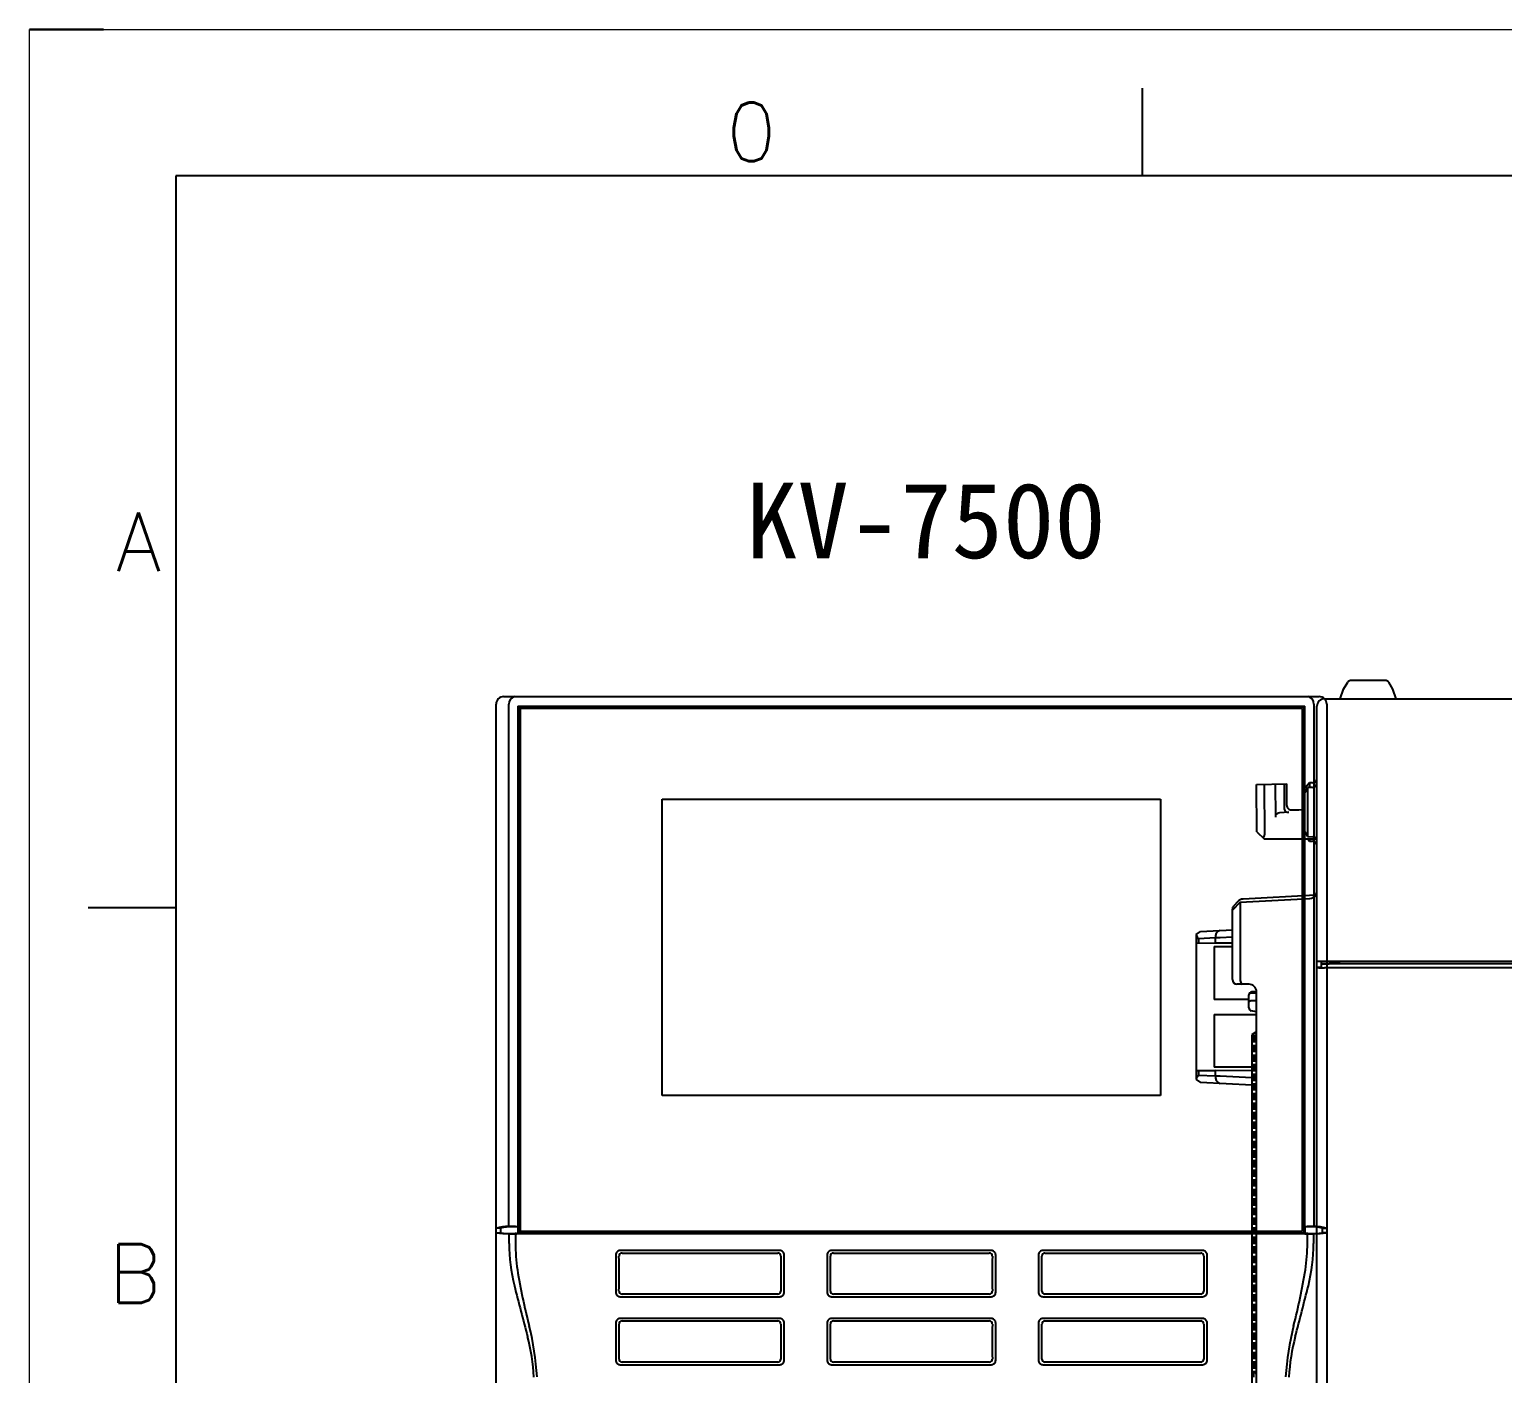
# Model space of a CAD drawing. Extents: x 33864 to 41687, y -3582 to -110.
# Drawn here: x 38964.3 to 39014.7, y -2750.6 to -2704.6 of the extents above; entities that cross this region are included whole.
import ezdxf
from ezdxf.enums import TextEntityAlignment as Align

# ---------------------------------------------------------------- set-up
doc = ezdxf.new("R2010")
doc.units = 0
doc.header["$MEASUREMENT"] = 0
doc.layers.add('AE_BOR', color=1, linetype='Continuous')
doc.layers.add('key_geometry', color=2, linetype='Continuous')
doc.styles.add('WD', font='romans.shx', dxfattribs={"bigfont": 'gbcbig.shx'})

msp = doc.modelspace()

# ---------------------------------------------------------------- linework, layer by layer
for p, q in [((39256.318, -2709.649), (38969.318, -2709.649)), ((38969.318, -2709.649), (38969.318, -2909.649))]:
    msp.add_line(p, q)
at = {"layer": 'AE_BOR', "lineweight": 30}
msp.add_line((38966.848, -2704.649), (38964.315, -2704.649), dxfattribs=at)
at = {"layer": 'AE_BOR', "color": 1, "lineweight": 15}
for p, q in [((38964.315, -2704.649), (39261.315, -2704.649)), ((38964.315, -2914.649), (38964.315, -2704.649))]:
    msp.add_line(p, q, dxfattribs=at)
at = {"layer": 'AE_BOR'}
for p, q in [((39002.348, -2709.649), (39002.348, -2706.649)), ((38969.318, -2734.649), (38966.318, -2734.649))]:
    msp.add_line(p, q, dxfattribs=at)
at = {"layer": 'key_geometry', "color": 0, "linetype": 'Continuous'}
for p, q in [((39009.22, -2727.188), (39009.364, -2726.945)), ((39010.671, -2726.894), (39009.453, -2726.894)), ((39010.904, -2727.188), (39010.76, -2726.945)), ((38980.517, -2727.437), (39008.384, -2727.437)), ((39008.565, -2727.513), (39009.102, -2727.513)), ((39009.102, -2727.513), (39009.22, -2727.188)), ((39009.102, -2727.513), (39011.021, -2727.513)), ((39011.021, -2727.513), (39010.904, -2727.188)), ((39011.021, -2727.513), (39032.921, -2727.513)), ((38980.26, -2774.899), (38980.26, -2727.695)), ((38980.695, -2745.541), (38980.695, -2727.695)), ((38981.002, -2727.766), (38981.034, -2727.798)), ((38981.002, -2727.766), (39007.899, -2727.766)), ((38981.002, -2727.766), (38981.002, -2745.54)), ((39007.867, -2727.798), (38981.034, -2727.798)), ((38981.034, -2727.798), (38981.034, -2745.755)), ((39007.815, -2727.85), (38981.086, -2727.85)), ((38981.086, -2727.85), (38981.086, -2745.704)), ((39007.815, -2745.704), (39007.815, -2727.85)), ((39007.899, -2727.766), (39007.867, -2727.798)), ((39007.867, -2745.755), (39007.867, -2727.798)), ((39007.899, -2745.54), (39007.899, -2727.766)), ((39008.206, -2727.695), (39008.206, -2745.239)), ((39008.307, -2730.23), (39008.307, -2727.771)), ((39008.641, -2727.695), (39008.641, -2774.894)), ((39006.244, -2730.436), (39007.276, -2730.415)), ((39006.258, -2732.054), (39006.244, -2730.436)), ((39006.502, -2730.431), (39006.517, -2732.158)), ((39006.877, -2730.423), (39006.887, -2731.561)), ((39007.187, -2730.417), (39007.187, -2731.243)), ((39007.276, -2731.154), (39007.276, -2730.415)), ((39008.049, -2730.39), (39007.895, -2730.562)), ((39007.988, -2730.548), (39007.895, -2730.71)), ((39007.895, -2731.298), (39007.895, -2730.562)), ((39008.161, -2730.539), (39007.988, -2730.548)), ((39007.988, -2730.548), (39007.988, -2732.217)), ((39008.161, -2730.384), (39008.049, -2730.39)), ((39008.049, -2730.39), (39008.049, -2730.545)), ((39008.307, -2732.536), (39008.307, -2730.23)), ((38985.936, -2730.946), (39002.965, -2730.946)), ((38985.936, -2741.06), (38985.936, -2730.946)), ((39002.965, -2730.946), (39002.965, -2741.06)), ((39007.35, -2731.389), (39007.033, -2731.405)), ((39007.43, -2731.309), (39007.688, -2731.309)), ((39007.688, -2731.309), (39007.895, -2731.298)), ((39007.895, -2732.055), (39007.895, -2731.298)), ((39006.258, -2732.054), (39006.52, -2732.312)), ((39007.895, -2732.055), (39007.988, -2732.217)), ((39007.992, -2732.312), (39006.52, -2732.312)), ((39007.988, -2732.217), (39008.161, -2732.226)), ((39008.291, -2732.312), (39007.992, -2732.312)), ((39007.992, -2732.312), (39008.049, -2732.375)), ((39008.049, -2732.312), (39008.049, -2732.375)), ((39008.049, -2732.375), (39008.161, -2732.381)), ((39008.307, -2734.079), (39008.307, -2732.536)), ((39008.307, -2756.964), (39008.307, -2734.079)), ((39005.69, -2734.461), (39005.418, -2734.734)), ((39005.418, -2735.404), (39005.418, -2734.704)), ((39005.604, -2734.438), (39005.458, -2734.601)), ((39005.69, -2734.461), (39008.063, -2734.337)), ((39005.69, -2734.461), (39005.69, -2737.106)), ((39008.264, -2734.223), (39005.782, -2734.353)), ((39004.179, -2735.562), (39004.334, -2735.461)), ((39004.179, -2735.562), (39004.179, -2740.517)), ((39004.84, -2735.684), (39004.266, -2735.714)), ((39004.266, -2735.714), (39004.266, -2735.872)), ((39004.334, -2735.461), (39005.418, -2735.404)), ((39004.84, -2735.867), (39004.84, -2735.684)), ((39004.998, -2735.684), (39004.84, -2735.684)), ((39005.418, -2735.662), (39004.998, -2735.684)), ((39005.418, -2737.103), (39005.418, -2735.404)), ((39004.84, -2735.867), (39004.179, -2735.873)), ((39004.799, -2735.975), (39005.418, -2735.975)), ((39004.799, -2735.975), (39004.799, -2737.781)), ((39005.418, -2735.862), (39004.84, -2735.867)), ((39033.179, -2736.491), (39008.307, -2736.491)), ((39008.462, -2736.698), (39008.307, -2736.698)), ((39008.462, -2736.698), (39008.462, -2736.491)), ((39008.462, -2736.551), (39008.723, -2736.547)), ((39008.462, -2736.571), (39008.723, -2736.57)), ((39032.921, -2736.573), (39008.565, -2736.573)), ((39032.921, -2736.7), (39008.565, -2736.7)), ((39032.921, -2736.702), (39008.565, -2736.702)), ((39008.723, -2736.547), (39008.772, -2736.546)), ((39008.723, -2736.547), (39008.723, -2736.57)), ((39008.723, -2736.57), (39008.772, -2736.554)), ((39008.772, -2736.546), (39009.081, -2736.54)), ((39008.772, -2736.546), (39008.772, -2736.554)), ((39008.772, -2736.554), (39009.081, -2736.554)), ((39008.875, -2736.491), (39008.875, -2736.544)), ((39009.081, -2736.554), (39009.081, -2736.491)), ((39009.236, -2736.556), (39016.477, -2736.556)), ((39005.418, -2737.103), (39005.418, -2737.103)), ((39005.69, -2737.107), (39005.69, -2737.106)), ((39005.755, -2737.261), (39005.57, -2737.258)), ((39005.99, -2737.265), (39005.755, -2737.261)), ((39005.985, -2738.071), (39005.985, -2737.627)), ((39006.243, -2737.575), (39005.999, -2737.575)), ((39006.243, -2737.523), (39006.089, -2737.523)), ((39006.243, -2752.159), (39006.243, -2737.523)), ((39005.985, -2737.781), (39004.799, -2737.781)), ((39006.243, -2738.212), (39006.066, -2738.171)), ((39006.243, -2737.833), (39006.089, -2737.833)), ((39004.799, -2738.297), (39006.243, -2738.297)), ((39004.799, -2738.297), (39004.799, -2740.103)), ((39006.089, -2739.006), (39006.089, -2740.71)), ((39006.1, -2738.985), (39006.243, -2738.884)), ((39006.111, -2739.039), (39006.111, -2739.041)), ((39006.243, -2739.039), (39006.111, -2739.039)), ((39006.111, -2739.223), (39006.111, -2739.225)), ((39006.111, -2739.225), (39006.243, -2739.225)), ((39006.114, -2739.042), (39006.14, -2739.042)), ((39006.14, -2739.222), (39006.114, -2739.222)), ((39006.14, -2739.042), (39006.14, -2739.222)), ((39006.192, -2739.169), (39006.192, -2739.095)), ((39006.243, -2739.064), (39006.213, -2739.069)), ((39006.213, -2739.195), (39006.243, -2739.2)), ((39006.243, -2739.08), (39006.215, -2739.084)), ((39006.215, -2739.18), (39006.243, -2739.184)), ((39006.111, -2739.367), (39006.111, -2739.369)), ((39006.243, -2739.367), (39006.111, -2739.367)), ((39006.111, -2739.55), (39006.111, -2739.553)), ((39006.111, -2739.553), (39006.243, -2739.553)), ((39006.111, -2739.694), (39006.111, -2739.697)), ((39006.243, -2739.694), (39006.111, -2739.694)), ((39006.114, -2739.369), (39006.14, -2739.369)), ((39006.14, -2739.55), (39006.114, -2739.55)), ((39006.114, -2739.697), (39006.14, -2739.697)), ((39006.14, -2739.369), (39006.14, -2739.55)), ((39006.14, -2739.697), (39006.14, -2739.878)), ((39006.192, -2739.497), (39006.192, -2739.422)), ((39006.192, -2739.825), (39006.192, -2739.75)), ((39006.243, -2739.392), (39006.213, -2739.397)), ((39006.213, -2739.523), (39006.243, -2739.528)), ((39006.243, -2739.719), (39006.213, -2739.724)), ((39006.243, -2739.407), (39006.215, -2739.412)), ((39006.215, -2739.507), (39006.243, -2739.512)), ((39006.243, -2739.735), (39006.215, -2739.74)), ((39004.179, -2740.206), (39004.84, -2740.212)), ((39004.266, -2740.207), (39004.266, -2740.365)), ((39006.089, -2740.103), (39004.799, -2740.103)), ((39004.84, -2740.395), (39004.84, -2740.212)), ((39006.089, -2740.223), (39004.84, -2740.212)), ((39006.111, -2739.878), (39006.111, -2739.88)), ((39006.111, -2739.88), (39006.243, -2739.88)), ((39006.111, -2740.022), (39006.111, -2740.024)), ((39006.243, -2740.022), (39006.111, -2740.022)), ((39006.111, -2740.206), (39006.111, -2740.208)), ((39006.111, -2740.208), (39006.243, -2740.208)), ((39006.14, -2739.878), (39006.114, -2739.878)), ((39006.114, -2740.025), (39006.14, -2740.025)), ((39006.14, -2740.205), (39006.114, -2740.205)), ((39006.14, -2740.025), (39006.14, -2740.205)), ((39006.192, -2740.152), (39006.192, -2740.078)), ((39006.213, -2739.85), (39006.243, -2739.855)), ((39006.243, -2740.047), (39006.213, -2740.052)), ((39006.213, -2740.178), (39006.243, -2740.183)), ((39006.215, -2739.835), (39006.243, -2739.84)), ((39006.243, -2740.063), (39006.215, -2740.067)), ((39006.215, -2740.163), (39006.243, -2740.167)), ((39004.179, -2740.517), (39004.334, -2740.618)), ((39004.266, -2740.365), (39004.84, -2740.395)), ((39006.089, -2740.71), (39004.334, -2740.618)), ((39004.84, -2740.395), (39004.998, -2740.395)), ((39004.998, -2740.395), (39006.089, -2740.452)), ((39006.089, -2740.71), (39006.089, -2752.037)), ((39006.111, -2740.35), (39006.111, -2740.352)), ((39006.243, -2740.35), (39006.111, -2740.35)), ((39006.111, -2740.533), (39006.111, -2740.536)), ((39006.111, -2740.536), (39006.243, -2740.536)), ((39006.111, -2740.677), (39006.111, -2740.68)), ((39006.243, -2740.677), (39006.111, -2740.677)), ((39006.114, -2740.352), (39006.14, -2740.352)), ((39006.14, -2740.533), (39006.114, -2740.533)), ((39006.114, -2740.68), (39006.14, -2740.68)), ((39006.14, -2740.352), (39006.14, -2740.533)), ((39006.14, -2740.68), (39006.14, -2740.861)), ((39006.192, -2740.48), (39006.192, -2740.405)), ((39006.192, -2740.808), (39006.192, -2740.733)), ((39006.243, -2740.375), (39006.213, -2740.38)), ((39006.213, -2740.506), (39006.243, -2740.511)), ((39006.243, -2740.702), (39006.213, -2740.707)), ((39006.243, -2740.39), (39006.215, -2740.395)), ((39006.215, -2740.49), (39006.243, -2740.495)), ((39006.243, -2740.718), (39006.215, -2740.723)), ((39002.965, -2741.06), (38985.936, -2741.06)), ((39006.111, -2740.861), (39006.111, -2740.863)), ((39006.111, -2740.863), (39006.243, -2740.863)), ((39006.111, -2741.005), (39006.111, -2741.007)), ((39006.243, -2741.005), (39006.111, -2741.005)), ((39006.111, -2741.189), (39006.111, -2741.191)), ((39006.111, -2741.191), (39006.243, -2741.191)), ((39006.14, -2740.861), (39006.114, -2740.861)), ((39006.114, -2741.008), (39006.14, -2741.008)), ((39006.14, -2741.188), (39006.114, -2741.188)), ((39006.14, -2741.008), (39006.14, -2741.188)), ((39006.192, -2741.135), (39006.192, -2741.061)), ((39006.213, -2740.833), (39006.243, -2740.838)), ((39006.243, -2741.03), (39006.213, -2741.035)), ((39006.213, -2741.161), (39006.243, -2741.166)), ((39006.215, -2740.818), (39006.243, -2740.823)), ((39006.243, -2741.046), (39006.215, -2741.05)), ((39006.215, -2741.146), (39006.243, -2741.15)), ((39006.111, -2741.333), (39006.111, -2741.335)), ((39006.243, -2741.333), (39006.111, -2741.333)), ((39006.111, -2741.516), (39006.111, -2741.519)), ((39006.111, -2741.519), (39006.243, -2741.519)), ((39006.111, -2741.66), (39006.111, -2741.663)), ((39006.243, -2741.66), (39006.111, -2741.66)), ((39006.114, -2741.335), (39006.14, -2741.335)), ((39006.14, -2741.516), (39006.114, -2741.516)), ((39006.114, -2741.663), (39006.14, -2741.663)), ((39006.14, -2741.335), (39006.14, -2741.516)), ((39006.14, -2741.663), (39006.14, -2741.844)), ((39006.192, -2741.463), (39006.192, -2741.388)), ((39006.192, -2741.791), (39006.192, -2741.716)), ((39006.243, -2741.358), (39006.213, -2741.363)), ((39006.213, -2741.489), (39006.243, -2741.494)), ((39006.243, -2741.685), (39006.213, -2741.69)), ((39006.243, -2741.373), (39006.215, -2741.378)), ((39006.215, -2741.473), (39006.243, -2741.478)), ((39006.243, -2741.701), (39006.215, -2741.706)), ((39006.111, -2741.844), (39006.111, -2741.846)), ((39006.111, -2741.846), (39006.243, -2741.846)), ((39006.111, -2741.988), (39006.111, -2741.99)), ((39006.243, -2741.988), (39006.111, -2741.988)), ((39006.111, -2742.172), (39006.111, -2742.174)), ((39006.111, -2742.174), (39006.243, -2742.174)), ((39006.14, -2741.844), (39006.114, -2741.844)), ((39006.114, -2741.991), (39006.14, -2741.991)), ((39006.14, -2742.171), (39006.114, -2742.171)), ((39006.14, -2741.991), (39006.14, -2742.171)), ((39006.192, -2742.118), (39006.192, -2742.044)), ((39006.213, -2741.816), (39006.243, -2741.821)), ((39006.243, -2742.013), (39006.213, -2742.018)), ((39006.213, -2742.144), (39006.243, -2742.149)), ((39006.215, -2741.801), (39006.243, -2741.806)), ((39006.243, -2742.029), (39006.215, -2742.033)), ((39006.215, -2742.129), (39006.243, -2742.133)), ((39006.111, -2742.316), (39006.111, -2742.318)), ((39006.243, -2742.316), (39006.111, -2742.316)), ((39006.111, -2742.499), (39006.111, -2742.502)), ((39006.111, -2742.502), (39006.243, -2742.502)), ((39006.111, -2742.643), (39006.111, -2742.646)), ((39006.243, -2742.643), (39006.111, -2742.643)), ((39006.114, -2742.318), (39006.14, -2742.318)), ((39006.14, -2742.499), (39006.114, -2742.499)), ((39006.114, -2742.646), (39006.14, -2742.646)), ((39006.14, -2742.318), (39006.14, -2742.499)), ((39006.14, -2742.646), (39006.14, -2742.827)), ((39006.192, -2742.446), (39006.192, -2742.371)), ((39006.192, -2742.774), (39006.192, -2742.699)), ((39006.243, -2742.341), (39006.213, -2742.346)), ((39006.213, -2742.472), (39006.243, -2742.477)), ((39006.243, -2742.668), (39006.213, -2742.673)), ((39006.243, -2742.356), (39006.215, -2742.361)), ((39006.215, -2742.456), (39006.243, -2742.461)), ((39006.243, -2742.684), (39006.215, -2742.689)), ((39006.111, -2742.827), (39006.111, -2742.829)), ((39006.111, -2742.829), (39006.243, -2742.829)), ((39006.111, -2742.971), (39006.111, -2742.973)), ((39006.243, -2742.971), (39006.111, -2742.971)), ((39006.111, -2743.155), (39006.111, -2743.157)), ((39006.111, -2743.157), (39006.243, -2743.157)), ((39006.14, -2742.827), (39006.114, -2742.827)), ((39006.114, -2742.974), (39006.14, -2742.974)), ((39006.14, -2743.154), (39006.114, -2743.154)), ((39006.14, -2742.974), (39006.14, -2743.154)), ((39006.192, -2743.101), (39006.192, -2743.027)), ((39006.213, -2742.799), (39006.243, -2742.804)), ((39006.243, -2742.996), (39006.213, -2743.001)), ((39006.213, -2743.127), (39006.243, -2743.132)), ((39006.215, -2742.784), (39006.243, -2742.789)), ((39006.243, -2743.012), (39006.215, -2743.016)), ((39006.215, -2743.111), (39006.243, -2743.116)), ((39006.111, -2743.299), (39006.111, -2743.301)), ((39006.243, -2743.299), (39006.111, -2743.299)), ((39006.111, -2743.482), (39006.111, -2743.485)), ((39006.111, -2743.485), (39006.243, -2743.485)), ((39006.111, -2743.626), (39006.111, -2743.629)), ((39006.243, -2743.626), (39006.111, -2743.626)), ((39006.114, -2743.301), (39006.14, -2743.301)), ((39006.14, -2743.482), (39006.114, -2743.482)), ((39006.114, -2743.629), (39006.14, -2743.629)), ((39006.14, -2743.301), (39006.14, -2743.482)), ((39006.14, -2743.629), (39006.14, -2743.81)), ((39006.192, -2743.429), (39006.192, -2743.354)), ((39006.192, -2743.757), (39006.192, -2743.682)), ((39006.243, -2743.324), (39006.213, -2743.329)), ((39006.213, -2743.455), (39006.243, -2743.46)), ((39006.243, -2743.651), (39006.213, -2743.656)), ((39006.243, -2743.339), (39006.215, -2743.344)), ((39006.215, -2743.439), (39006.243, -2743.444)), ((39006.243, -2743.667), (39006.215, -2743.672)), ((39006.215, -2743.767), (39006.243, -2743.772)), ((39006.111, -2743.81), (39006.111, -2743.812)), ((39006.111, -2743.812), (39006.243, -2743.812)), ((39006.111, -2743.954), (39006.111, -2743.956)), ((39006.243, -2743.954), (39006.111, -2743.954)), ((39006.111, -2744.138), (39006.111, -2744.14)), ((39006.111, -2744.14), (39006.243, -2744.14)), ((39006.111, -2744.282), (39006.111, -2744.284)), ((39006.243, -2744.282), (39006.111, -2744.282)), ((39006.14, -2743.81), (39006.114, -2743.81)), ((39006.114, -2743.957), (39006.14, -2743.957)), ((39006.14, -2744.137), (39006.114, -2744.137)), ((39006.14, -2743.957), (39006.14, -2744.137)), ((39006.192, -2744.084), (39006.192, -2744.009)), ((39006.213, -2743.782), (39006.243, -2743.787)), ((39006.243, -2743.979), (39006.213, -2743.984)), ((39006.213, -2744.11), (39006.243, -2744.115)), ((39006.243, -2743.995), (39006.215, -2743.999)), ((39006.215, -2744.094), (39006.243, -2744.099)), ((39006.111, -2744.465), (39006.111, -2744.468)), ((39006.111, -2744.468), (39006.243, -2744.468)), ((39006.111, -2744.609), (39006.111, -2744.612)), ((39006.243, -2744.609), (39006.111, -2744.609)), ((39006.114, -2744.284), (39006.14, -2744.284)), ((39006.14, -2744.465), (39006.114, -2744.465)), ((39006.114, -2744.612), (39006.14, -2744.612)), ((39006.14, -2744.284), (39006.14, -2744.465)), ((39006.14, -2744.612), (39006.14, -2744.793)), ((39006.192, -2744.412), (39006.192, -2744.337)), ((39006.192, -2744.74), (39006.192, -2744.665)), ((39006.243, -2744.307), (39006.213, -2744.312)), ((39006.213, -2744.438), (39006.243, -2744.443)), ((39006.243, -2744.634), (39006.213, -2744.639)), ((39006.213, -2744.765), (39006.243, -2744.77)), ((39006.243, -2744.322), (39006.215, -2744.327)), ((39006.215, -2744.422), (39006.243, -2744.427)), ((39006.243, -2744.65), (39006.215, -2744.655)), ((39006.215, -2744.75), (39006.243, -2744.755)), ((39006.111, -2744.793), (39006.111, -2744.795)), ((39006.111, -2744.795), (39006.243, -2744.795)), ((39006.111, -2744.937), (39006.111, -2744.939)), ((39006.243, -2744.937), (39006.111, -2744.937)), ((39006.111, -2745.121), (39006.111, -2745.123)), ((39006.111, -2745.123), (39006.243, -2745.123)), ((39006.111, -2745.265), (39006.111, -2745.267)), ((39006.243, -2745.265), (39006.111, -2745.265)), ((39006.14, -2744.793), (39006.114, -2744.793)), ((39006.114, -2744.94), (39006.14, -2744.94)), ((39006.14, -2745.12), (39006.114, -2745.12)), ((39006.114, -2745.267), (39006.14, -2745.267)), ((39006.14, -2744.94), (39006.14, -2745.12)), ((39006.14, -2745.267), (39006.14, -2745.448)), ((39006.192, -2745.067), (39006.192, -2744.992)), ((39006.243, -2744.962), (39006.213, -2744.967)), ((39006.213, -2745.093), (39006.243, -2745.098)), ((39006.243, -2745.29), (39006.213, -2745.295)), ((39006.243, -2744.978), (39006.215, -2744.982)), ((39006.215, -2745.077), (39006.243, -2745.082)), ((39008.206, -2745.239), (39008.206, -2745.541)), ((38980.416, -2745.601), (38980.26, -2745.598)), ((38980.271, -2745.758), (38980.26, -2745.758)), ((38980.271, -2745.755), (38980.416, -2745.755)), ((38980.271, -2745.755), (38980.271, -2745.758)), ((38980.414, -2745.601), (38980.414, -2745.755)), ((38980.703, -2745.541), (38980.695, -2745.541)), ((38980.708, -2745.541), (38980.703, -2745.541)), ((38980.705, -2746.117), (38980.705, -2745.786)), ((38981.01, -2745.549), (38980.909, -2745.547)), ((38980.956, -2745.785), (38980.909, -2745.785)), ((38980.919, -2745.789), (38980.973, -2745.789)), ((38980.919, -2745.789), (38980.919, -2746.117)), ((38980.921, -2745.539), (38981.002, -2745.54)), ((38980.956, -2745.785), (38981.01, -2745.78)), ((38980.973, -2745.789), (38980.956, -2745.785)), ((38981.002, -2745.788), (38980.973, -2745.789)), ((38981.002, -2745.54), (38981.01, -2745.549)), ((38981.002, -2745.788), (38981.01, -2745.78)), ((39007.899, -2745.788), (38981.002, -2745.788)), ((38981.01, -2745.78), (38981.01, -2745.549)), ((38981.01, -2745.78), (38981.034, -2745.755)), ((38981.034, -2745.755), (39007.867, -2745.755)), ((38981.086, -2745.704), (39007.815, -2745.704)), ((39006.111, -2745.448), (39006.111, -2745.451)), ((39006.111, -2745.451), (39006.243, -2745.451)), ((39006.111, -2745.592), (39006.111, -2745.595)), ((39006.243, -2745.592), (39006.111, -2745.592)), ((39006.111, -2745.776), (39006.111, -2745.778)), ((39006.111, -2745.778), (39006.243, -2745.778)), ((39006.14, -2745.448), (39006.114, -2745.448)), ((39006.114, -2745.595), (39006.14, -2745.595)), ((39006.14, -2745.776), (39006.114, -2745.776)), ((39006.14, -2745.595), (39006.14, -2745.776)), ((39006.192, -2745.395), (39006.192, -2745.32)), ((39006.192, -2745.723), (39006.192, -2745.648)), ((39006.213, -2745.421), (39006.243, -2745.426)), ((39006.243, -2745.617), (39006.213, -2745.622)), ((39006.213, -2745.748), (39006.243, -2745.753)), ((39006.243, -2745.305), (39006.215, -2745.31)), ((39006.215, -2745.405), (39006.243, -2745.41)), ((39006.243, -2745.633), (39006.215, -2745.638)), ((39006.215, -2745.733), (39006.243, -2745.738)), ((39007.891, -2745.78), (39007.867, -2745.755)), ((39007.891, -2745.549), (39007.899, -2745.54)), ((39007.992, -2745.547), (39007.891, -2745.549)), ((39007.891, -2745.549), (39007.891, -2745.78)), ((39007.899, -2745.788), (39007.891, -2745.78)), ((39007.891, -2745.78), (39007.945, -2745.785)), ((39007.899, -2745.54), (39007.98, -2745.539)), ((39007.899, -2745.788), (39007.927, -2745.789)), ((39007.927, -2745.789), (39007.945, -2745.785)), ((39007.927, -2745.789), (39007.982, -2745.789)), ((39007.992, -2745.785), (39007.945, -2745.785)), ((39007.982, -2746.117), (39007.982, -2745.789)), ((39008.197, -2745.541), (39008.193, -2745.541)), ((39008.196, -2745.786), (39008.196, -2746.117)), ((39008.206, -2745.541), (39008.197, -2745.541)), ((39008.485, -2745.601), (39008.641, -2745.598)), ((39008.63, -2745.755), (39008.485, -2745.755)), ((39008.486, -2745.601), (39008.486, -2745.755)), ((39008.63, -2745.755), (39008.63, -2745.758)), ((39008.641, -2745.758), (39008.63, -2745.758)), ((39006.111, -2745.92), (39006.111, -2745.922)), ((39006.243, -2745.92), (39006.111, -2745.92)), ((39006.111, -2746.104), (39006.111, -2746.106)), ((39006.111, -2746.106), (39006.243, -2746.106)), ((39006.111, -2746.248), (39006.111, -2746.25)), ((39006.243, -2746.248), (39006.111, -2746.248)), ((39006.114, -2745.923), (39006.14, -2745.923)), ((39006.14, -2746.103), (39006.114, -2746.103)), ((39006.114, -2746.25), (39006.14, -2746.25)), ((39006.14, -2745.923), (39006.14, -2746.103)), ((39006.14, -2746.25), (39006.14, -2746.431)), ((39006.192, -2746.05), (39006.192, -2745.975)), ((39006.243, -2745.945), (39006.213, -2745.95)), ((39006.213, -2746.076), (39006.243, -2746.081)), ((39006.243, -2746.273), (39006.213, -2746.278)), ((39006.243, -2745.961), (39006.215, -2745.965)), ((39006.215, -2746.06), (39006.243, -2746.065)), ((39006.243, -2746.288), (39006.215, -2746.293)), ((38984.346, -2746.513), (38984.346, -2747.784)), ((38989.952, -2746.358), (38984.501, -2746.358)), ((38984.563, -2746.446), (38989.89, -2746.446)), ((38990.107, -2747.784), (38990.107, -2746.513)), ((38991.57, -2746.513), (38991.57, -2747.784)), ((38997.176, -2746.358), (38991.725, -2746.358)), ((38991.787, -2746.446), (38997.114, -2746.446)), ((38997.331, -2747.784), (38997.331, -2746.513)), ((38998.794, -2746.513), (38998.794, -2747.784)), ((39004.4, -2746.358), (38998.949, -2746.358)), ((38999.011, -2746.446), (39004.338, -2746.446)), ((39004.555, -2747.784), (39004.555, -2746.513)), ((39006.111, -2746.431), (39006.111, -2746.434)), ((39006.111, -2746.434), (39006.243, -2746.434)), ((39006.111, -2746.575), (39006.111, -2746.578)), ((39006.243, -2746.575), (39006.111, -2746.575)), ((39006.111, -2746.759), (39006.111, -2746.761)), ((39006.111, -2746.761), (39006.243, -2746.761)), ((39006.14, -2746.431), (39006.114, -2746.431)), ((39006.114, -2746.578), (39006.14, -2746.578)), ((39006.14, -2746.759), (39006.114, -2746.759)), ((39006.14, -2746.578), (39006.14, -2746.759)), ((39006.192, -2746.378), (39006.192, -2746.303)), ((39006.192, -2746.706), (39006.192, -2746.631)), ((39006.213, -2746.404), (39006.243, -2746.409)), ((39006.243, -2746.6), (39006.213, -2746.605)), ((39006.213, -2746.731), (39006.243, -2746.736)), ((39006.215, -2746.388), (39006.243, -2746.393)), ((39006.243, -2746.616), (39006.215, -2746.621)), ((39006.215, -2746.716), (39006.243, -2746.721)), ((39006.111, -2746.903), (39006.111, -2746.905)), ((39006.243, -2746.903), (39006.111, -2746.903)), ((39006.111, -2747.087), (39006.111, -2747.089)), ((39006.111, -2747.089), (39006.243, -2747.089)), ((39006.111, -2747.231), (39006.111, -2747.233)), ((39006.243, -2747.231), (39006.111, -2747.231)), ((39006.114, -2746.906), (39006.14, -2746.906)), ((39006.14, -2747.086), (39006.114, -2747.086)), ((39006.114, -2747.233), (39006.14, -2747.233)), ((39006.14, -2746.906), (39006.14, -2747.086)), ((39006.14, -2747.233), (39006.14, -2747.414)), ((39006.192, -2747.033), (39006.192, -2746.958)), ((39006.192, -2747.361), (39006.192, -2747.286)), ((39006.243, -2746.928), (39006.213, -2746.933)), ((39006.213, -2747.059), (39006.243, -2747.064)), ((39006.243, -2747.256), (39006.213, -2747.261)), ((39006.243, -2746.944), (39006.215, -2746.948)), ((39006.215, -2747.043), (39006.243, -2747.048)), ((39006.243, -2747.271), (39006.215, -2747.276)), ((39006.111, -2747.414), (39006.111, -2747.416)), ((39006.111, -2747.416), (39006.243, -2747.416)), ((39006.111, -2747.558), (39006.111, -2747.561)), ((39006.243, -2747.558), (39006.111, -2747.558)), ((39006.111, -2747.742), (39006.111, -2747.744)), ((39006.111, -2747.744), (39006.243, -2747.744)), ((39006.14, -2747.414), (39006.114, -2747.414)), ((39006.114, -2747.561), (39006.14, -2747.561)), ((39006.14, -2747.742), (39006.114, -2747.742)), ((39006.14, -2747.561), (39006.14, -2747.742)), ((39006.192, -2747.689), (39006.192, -2747.614)), ((39006.213, -2747.387), (39006.243, -2747.392)), ((39006.243, -2747.583), (39006.213, -2747.588)), ((39006.213, -2747.714), (39006.243, -2747.719)), ((39006.215, -2747.371), (39006.243, -2747.376)), ((39006.243, -2747.599), (39006.215, -2747.604)), ((39006.215, -2747.699), (39006.243, -2747.704)), ((38984.501, -2747.939), (38989.952, -2747.939)), ((38989.89, -2747.851), (38984.563, -2747.851)), ((38991.725, -2747.939), (38997.176, -2747.939)), ((38997.114, -2747.851), (38991.787, -2747.851)), ((38998.949, -2747.939), (39004.4, -2747.939)), ((39004.338, -2747.851), (38999.011, -2747.851)), ((39006.111, -2747.886), (39006.111, -2747.888)), ((39006.243, -2747.886), (39006.111, -2747.886)), ((39006.111, -2748.07), (39006.111, -2748.072)), ((39006.111, -2748.072), (39006.243, -2748.072)), ((39006.111, -2748.214), (39006.111, -2748.216)), ((39006.243, -2748.214), (39006.111, -2748.214)), ((39006.114, -2747.889), (39006.14, -2747.889)), ((39006.14, -2748.069), (39006.114, -2748.069)), ((39006.114, -2748.216), (39006.14, -2748.216)), ((39006.14, -2747.889), (39006.14, -2748.069)), ((39006.14, -2748.216), (39006.14, -2748.397)), ((39006.192, -2748.016), (39006.192, -2747.941)), ((39006.192, -2748.344), (39006.192, -2748.269)), ((39006.243, -2747.911), (39006.213, -2747.916)), ((39006.213, -2748.042), (39006.243, -2748.047)), ((39006.243, -2748.239), (39006.213, -2748.244)), ((39006.243, -2747.927), (39006.215, -2747.931)), ((39006.215, -2748.026), (39006.243, -2748.031)), ((39006.243, -2748.254), (39006.215, -2748.259)), ((38989.952, -2748.68), (38984.501, -2748.68)), ((38984.563, -2748.768), (38989.89, -2748.768)), ((38997.176, -2748.68), (38991.725, -2748.68)), ((38991.787, -2748.768), (38997.114, -2748.768)), ((39004.4, -2748.68), (38998.949, -2748.68)), ((38999.011, -2748.768), (39004.338, -2748.768)), ((39006.111, -2748.397), (39006.111, -2748.399)), ((39006.111, -2748.399), (39006.243, -2748.399)), ((39006.111, -2748.541), (39006.111, -2748.544)), ((39006.243, -2748.541), (39006.111, -2748.541)), ((39006.111, -2748.725), (39006.111, -2748.727)), ((39006.111, -2748.727), (39006.243, -2748.727)), ((39006.14, -2748.397), (39006.114, -2748.397)), ((39006.114, -2748.544), (39006.14, -2748.544)), ((39006.14, -2748.725), (39006.114, -2748.725)), ((39006.14, -2748.544), (39006.14, -2748.725)), ((39006.192, -2748.672), (39006.192, -2748.597)), ((39006.213, -2748.37), (39006.243, -2748.375)), ((39006.243, -2748.566), (39006.213, -2748.571)), ((39006.213, -2748.697), (39006.243, -2748.702)), ((39006.215, -2748.354), (39006.243, -2748.359)), ((39006.243, -2748.582), (39006.215, -2748.587)), ((39006.215, -2748.682), (39006.243, -2748.687)), ((38984.346, -2748.835), (38984.346, -2750.106)), ((38990.107, -2750.106), (38990.107, -2748.835)), ((38991.57, -2748.835), (38991.57, -2750.106)), ((38997.331, -2750.106), (38997.331, -2748.835)), ((38998.794, -2748.835), (38998.794, -2750.106)), ((39004.555, -2750.106), (39004.555, -2748.835)), ((39006.111, -2748.869), (39006.111, -2748.871)), ((39006.243, -2748.869), (39006.111, -2748.869)), ((39006.111, -2749.053), (39006.111, -2749.055)), ((39006.111, -2749.055), (39006.243, -2749.055)), ((39006.111, -2749.197), (39006.111, -2749.199)), ((39006.243, -2749.197), (39006.111, -2749.197)), ((39006.114, -2748.872), (39006.14, -2748.872)), ((39006.14, -2749.052), (39006.114, -2749.052)), ((39006.114, -2749.199), (39006.14, -2749.199)), ((39006.14, -2748.872), (39006.14, -2749.052)), ((39006.14, -2749.199), (39006.14, -2749.38)), ((39006.192, -2748.999), (39006.192, -2748.924)), ((39006.192, -2749.327), (39006.192, -2749.252)), ((39006.243, -2748.894), (39006.213, -2748.899)), ((39006.213, -2749.025), (39006.243, -2749.03)), ((39006.243, -2749.222), (39006.213, -2749.227)), ((39006.243, -2748.91), (39006.215, -2748.914)), ((39006.215, -2749.009), (39006.243, -2749.014)), ((39006.243, -2749.237), (39006.215, -2749.242)), ((39006.111, -2749.38), (39006.111, -2749.382)), ((39006.111, -2749.382), (39006.243, -2749.382)), ((39006.111, -2749.524), (39006.111, -2749.527)), ((39006.243, -2749.524), (39006.111, -2749.524)), ((39006.111, -2749.708), (39006.111, -2749.71)), ((39006.111, -2749.71), (39006.243, -2749.71)), ((39006.14, -2749.38), (39006.114, -2749.38)), ((39006.114, -2749.527), (39006.14, -2749.527)), ((39006.14, -2749.708), (39006.114, -2749.708)), ((39006.14, -2749.527), (39006.14, -2749.708)), ((39006.192, -2749.655), (39006.192, -2749.58)), ((39006.213, -2749.353), (39006.243, -2749.358)), ((39006.243, -2749.549), (39006.213, -2749.554)), ((39006.213, -2749.68), (39006.243, -2749.685)), ((39006.215, -2749.337), (39006.243, -2749.342)), ((39006.243, -2749.565), (39006.215, -2749.57)), ((39006.215, -2749.665), (39006.243, -2749.67)), ((38984.501, -2750.261), (38989.952, -2750.261)), ((38989.89, -2750.173), (38984.563, -2750.173)), ((38991.725, -2750.261), (38997.176, -2750.261)), ((38997.114, -2750.173), (38991.787, -2750.173)), ((38998.949, -2750.261), (39004.4, -2750.261)), ((39004.338, -2750.173), (38999.011, -2750.173)), ((39006.111, -2749.852), (39006.111, -2749.854)), ((39006.243, -2749.852), (39006.111, -2749.852)), ((39006.111, -2750.035), (39006.111, -2750.038)), ((39006.111, -2750.038), (39006.243, -2750.038)), ((39006.111, -2750.18), (39006.111, -2750.182)), ((39006.243, -2750.18), (39006.111, -2750.18)), ((39006.114, -2749.855), (39006.14, -2749.855)), ((39006.14, -2750.035), (39006.114, -2750.035)), ((39006.114, -2750.182), (39006.14, -2750.182)), ((39006.14, -2749.855), (39006.14, -2750.035)), ((39006.14, -2750.182), (39006.14, -2750.363)), ((39006.192, -2749.982), (39006.192, -2749.907)), ((39006.192, -2750.31), (39006.192, -2750.235)), ((39006.243, -2749.877), (39006.213, -2749.882)), ((39006.213, -2750.008), (39006.243, -2750.013)), ((39006.243, -2750.205), (39006.213, -2750.21)), ((39006.243, -2749.893), (39006.215, -2749.897)), ((39006.215, -2749.992), (39006.243, -2749.997)), ((39006.243, -2750.22), (39006.215, -2750.225)), ((39006.215, -2750.32), (39006.243, -2750.325)), ((39006.111, -2750.363), (39006.111, -2750.365)), ((39006.111, -2750.365), (39006.243, -2750.365)), ((39006.111, -2750.507), (39006.111, -2750.51)), ((39006.243, -2750.507), (39006.111, -2750.507)), ((39006.14, -2750.363), (39006.114, -2750.363)), ((39006.114, -2750.51), (39006.14, -2750.51)), ((39006.14, -2750.51), (39006.14, -2750.691)), ((39006.213, -2750.336), (39006.243, -2750.341)), ((39006.243, -2750.532), (39006.213, -2750.537)), ((39006.243, -2750.548), (39006.215, -2750.553))]:
    msp.add_line(p, q, dxfattribs=at)
for centre, radius, start, end in [((39009.453, -2726.997), 0.103, 90, 149.6267), ((39010.671, -2726.997), 0.103, 30.3733, 90), ((38980.518, -2727.695), 0.258, 90.1043, 180.1022), ((38980.933, -2727.675), 0.239, 95.8867, 184.8701), ((39007.968, -2727.675), 0.239, 355.1305, 84.1131), ((39008.565, -2727.771), 0.258, 90, 180), ((39008.383, -2727.695), 0.258, 359.8977, 89.8956), ((39008.153, -2730.23), 0.155, 273, 0), ((39008.153, -2730.384), 0.155, 273, 0), ((39007.43, -2731.155), 0.154, 179.9106, 270.0232), ((39007.042, -2731.56), 0.155, 93.0006, 180.5), ((39007.337, -2731.24), 0.15, 181.139, 275.1939), ((39006.365, -2732.16), 0.152, 315.719, 0.6106), ((39008.153, -2732.381), 0.155, 0, 87), ((39008.153, -2732.536), 0.155, 0, 87), ((39008.049, -2734.079), 0.258, 326.0908, 0), ((39005.573, -2734.704), 0.155, 138, 179.9984), ((39005.796, -2734.611), 0.258, 93.0005, 138.0008), ((39008.049, -2734.079), 0.258, 273, 326.0908), ((39004.592, -2735.44), 0.426, 196.2437, 220.0485), ((39005.061, -2735.642), 0.225, 106.3139, 190.6806), ((39008.503, -2732.899), 3.804, 267.0566, 270.944), ((39008.54, -2735.091), 1.482, 267.0036, 270.9945), ((39008.539, -2735.281), 1.419, 266.9169, 271.0855), ((39009.198, -2734.333), 2.224, 267.0047, 270.9949), ((39005.573, -2737.103), 0.155, 180.0008, 268.9993), ((39005.946, -2737.119), 0.256, 177.0498, 206.1682), ((39005.762, -2737.212), 0.0499, 203.1284, 261.9), ((39006.089, -2737.627), 0.103, 90.0001, 180.0004), ((39005.985, -2737.523), 0.258, 359.9999, 89.0005), ((39006.016, -2737.88), 0.0311, 113.7269, 171.7548), ((39006.089, -2738.071), 0.103, 180, 257.1957), ((39006.081, -2738.001), 0.168, 87.4383, 117.4638), ((39006.114, -2739.006), 0.0258, 124.9929, 179.9949), ((39006.114, -2739.016), 0.0258, 180.0307, 269.9693), ((39006.114, -2739.248), 0.0258, 90.0428, 179.9572), ((39006.104, -2739.002), 0.0145, 104.4336, 163.4642), ((39006.4, -2739.678), 0.752, 106.4481, 113.5199), ((39006.208, -2739.007), 0.0547, 57.6088, 111.652), ((39006.218, -2739.095), 0.0258, 97.8099, 179.9782), ((39006.218, -2739.169), 0.0258, 180.0114, 260.5264), ((39006.211, -2739.065), 0.0197, 224.1814, 281.1168), ((39006.211, -2739.199), 0.0198, 79.0701, 135.6428), ((39006.22, -2738.977), 0.0235, 356.74, 44.0594), ((39006.114, -2739.344), 0.0258, 180.0231, 269.9769), ((39006.114, -2739.576), 0.0258, 89.9764, 180.0236), ((39006.114, -2739.671), 0.0258, 180.0428, 269.9572), ((39006.218, -2739.422), 0.0258, 97.8099, 179.9782), ((39006.218, -2739.497), 0.0258, 180.0114, 260.5264), ((39006.218, -2739.75), 0.0258, 97.8099, 179.9782), ((39006.211, -2739.393), 0.0197, 224.1814, 281.1168), ((39006.211, -2739.527), 0.0198, 79.0701, 135.6428), ((39006.211, -2739.72), 0.0197, 224.1814, 281.1168), ((39006.114, -2739.903), 0.0258, 90.0538, 179.9462), ((39006.114, -2739.999), 0.0258, 180.0538, 269.9462), ((39006.114, -2740.231), 0.0258, 90.0428, 179.9572), ((39006.218, -2739.825), 0.0258, 180.0114, 260.5264), ((39006.218, -2740.078), 0.0258, 97.8099, 179.9782), ((39006.218, -2740.152), 0.0258, 180.0114, 260.5264), ((39006.211, -2739.854), 0.0198, 79.0701, 135.6428), ((39006.211, -2740.048), 0.0197, 224.1814, 281.1168), ((39006.211, -2740.182), 0.0198, 79.0701, 135.6428), ((39004.592, -2740.639), 0.426, 139.9528, 163.7562), ((39005.061, -2740.436), 0.225, 169.3185, 253.687), ((39006.114, -2740.327), 0.0258, 179.9764, 270.0236), ((39006.114, -2740.559), 0.0258, 89.9688, 180.0312), ((39006.114, -2740.654), 0.0258, 180.0428, 269.9572), ((39006.218, -2740.405), 0.0258, 97.8099, 179.9782), ((39006.218, -2740.48), 0.0258, 180.0114, 260.5264), ((39006.218, -2740.733), 0.0258, 97.8099, 179.9782), ((39006.211, -2740.376), 0.0197, 224.1814, 281.1168), ((39006.211, -2740.51), 0.0198, 79.0701, 135.6428), ((39006.211, -2740.703), 0.0197, 224.1814, 281.1168), ((39006.114, -2740.886), 0.0258, 89.9764, 180.0236), ((39006.114, -2740.982), 0.0258, 180.0428, 269.9572), ((39006.114, -2741.214), 0.0258, 90.0538, 179.9462), ((39006.218, -2740.808), 0.0258, 180.0114, 260.5264), ((39006.218, -2741.061), 0.0258, 97.8099, 179.9782), ((39006.218, -2741.135), 0.0258, 180.0114, 260.5264), ((39006.211, -2740.837), 0.0198, 79.0701, 135.6428), ((39006.211, -2741.031), 0.0197, 224.1814, 281.1168), ((39006.211, -2741.165), 0.0198, 79.0701, 135.6428), ((39006.114, -2741.31), 0.0258, 180.0538, 269.9462), ((39006.114, -2741.542), 0.0258, 90.0428, 179.9572), ((39006.114, -2741.637), 0.0258, 180.0231, 269.9769), ((39006.218, -2741.388), 0.0258, 97.8099, 179.9782), ((39006.218, -2741.463), 0.0258, 180.0114, 260.5264), ((39006.218, -2741.716), 0.0258, 97.8099, 179.9782), ((39006.211, -2741.359), 0.0197, 224.1814, 281.1168), ((39006.211, -2741.493), 0.0198, 79.0701, 135.6428), ((39006.211, -2741.686), 0.0197, 224.1814, 281.1168), ((39006.114, -2741.869), 0.0258, 89.9688, 180.0312), ((39006.114, -2741.965), 0.0258, 180.0237, 269.9763), ((39006.114, -2742.197), 0.0258, 90.0307, 179.9693), ((39006.218, -2741.791), 0.0258, 180.0114, 260.5264), ((39006.218, -2742.044), 0.0258, 97.8099, 179.9782), ((39006.218, -2742.118), 0.0258, 180.0114, 260.5264), ((39006.211, -2741.82), 0.0198, 79.0701, 135.6428), ((39006.211, -2742.014), 0.0197, 224.1814, 281.1168), ((39006.211, -2742.148), 0.0198, 79.0701, 135.6428), ((39006.114, -2742.293), 0.0258, 180.0428, 269.9572), ((39006.114, -2742.525), 0.0258, 90.0402, 179.9512), ((39006.114, -2742.62), 0.0258, 180.0538, 269.9462), ((39006.218, -2742.371), 0.0258, 97.8099, 179.9782), ((39006.218, -2742.446), 0.0258, 180.0114, 260.5264), ((39006.218, -2742.699), 0.0258, 97.8099, 179.9782), ((39006.211, -2742.342), 0.0197, 224.1814, 281.1168), ((39006.211, -2742.476), 0.0198, 79.0701, 135.6428), ((39006.211, -2742.669), 0.0197, 224.1814, 281.1168), ((39006.114, -2742.852), 0.0258, 90.0428, 179.9572), ((39006.114, -2742.948), 0.0258, 180.0231, 269.9769), ((39006.114, -2743.18), 0.0258, 90.0096, 179.9904), ((39006.114, -2743.276), 0.0258, 180.0096, 269.9904), ((39006.218, -2742.774), 0.0258, 180.0114, 260.5264), ((39006.218, -2743.027), 0.0258, 97.8099, 179.9782), ((39006.218, -2743.101), 0.0258, 180.0114, 260.5264), ((39006.211, -2742.803), 0.0198, 79.0701, 135.6428), ((39006.211, -2742.997), 0.0197, 224.1814, 281.1168), ((39006.211, -2743.131), 0.0198, 79.0701, 135.6428), ((39006.114, -2743.508), 0.0258, 90.0045, 179.9913), ((39006.114, -2743.603), 0.0258, 180.0483, 269.9517), ((39006.218, -2743.354), 0.0258, 97.8099, 179.9782), ((39006.218, -2743.429), 0.0258, 180.0114, 260.5264), ((39006.218, -2743.682), 0.0258, 97.8099, 179.9782), ((39006.218, -2743.757), 0.0258, 180.0114, 260.5264), ((39006.211, -2743.325), 0.0197, 224.1814, 281.1168), ((39006.211, -2743.459), 0.0198, 79.0701, 135.6428), ((39006.211, -2743.652), 0.0197, 224.1814, 281.1168), ((39006.211, -2743.786), 0.0198, 79.0701, 135.6428), ((39006.114, -2743.835), 0.0258, 90.0096, 179.9904), ((39006.114, -2743.931), 0.0258, 180.0096, 269.9904), ((39006.114, -2744.163), 0.0258, 90.0082, 179.9875), ((39006.114, -2744.259), 0.0258, 180.0272, 269.9728), ((39006.218, -2744.009), 0.0258, 97.8099, 179.9782), ((39006.218, -2744.084), 0.0258, 180.0114, 260.5264), ((39006.211, -2743.98), 0.0197, 224.1814, 281.1168), ((39006.211, -2744.114), 0.0198, 79.0701, 135.6428), ((39006.114, -2744.491), 0.0258, 90.0252, 179.9748), ((39006.114, -2744.586), 0.0258, 180.0096, 269.9904), ((39006.218, -2744.337), 0.0258, 97.8099, 179.9782), ((39006.218, -2744.412), 0.0258, 180.0114, 260.5264), ((39006.218, -2744.665), 0.0258, 97.8099, 179.9782), ((39006.218, -2744.74), 0.0258, 180.0114, 260.5264), ((39006.211, -2744.308), 0.0197, 224.1814, 281.1168), ((39006.211, -2744.442), 0.0198, 79.0701, 135.6428), ((39006.211, -2744.635), 0.0197, 224.1814, 281.1168), ((39006.211, -2744.769), 0.0198, 79.0701, 135.6428), ((39006.114, -2744.818), 0.0258, 90.0082, 179.9875), ((39006.114, -2744.914), 0.0258, 180.0483, 269.9517), ((39006.114, -2745.146), 0.0258, 90.0252, 179.9748), ((39006.114, -2745.242), 0.0258, 180.0096, 269.9904), ((39006.218, -2744.992), 0.0258, 97.8099, 179.9782), ((39006.218, -2745.067), 0.0258, 180.0114, 260.5264), ((39006.211, -2744.963), 0.0197, 224.1814, 281.1168), ((39006.211, -2745.097), 0.0198, 79.0701, 135.6428), ((38980.695, -2747.236), 1.695, 90.0121, 104.8754), ((38980.722, -2742.504), 3.283, 262.1027, 269.7148), ((38980.823, -2747.146), 1.598, 89.9868, 104.7578), ((38980.847, -2742.557), 3.228, 262.3159, 269.5719), ((38980.902, -2739.098), 6.691, 268.3161, 270.1454), ((38980.845, -2748.533), 2.995, 88.5482, 92.6267), ((38980.879, -2746.813), 1.266, 88.6591, 92.5268), ((38980.9, -2743.264), 2.521, 268.2596, 270.2014), ((39006.114, -2745.474), 0.0258, 90.0201, 179.9756), ((39006.114, -2745.569), 0.0258, 180.0483, 269.9517), ((39006.114, -2745.801), 0.0258, 90.0483, 179.9517), ((39006.218, -2745.32), 0.0258, 97.8099, 179.9782), ((39006.218, -2745.395), 0.0258, 180.0114, 260.5264), ((39006.218, -2745.648), 0.0258, 97.8099, 179.9782), ((39006.218, -2745.723), 0.0258, 180.0114, 260.5264), ((39006.211, -2745.291), 0.0197, 224.1814, 281.1168), ((39006.211, -2745.425), 0.0198, 79.0701, 135.6428), ((39006.211, -2745.618), 0.0197, 224.1814, 281.1168), ((39006.211, -2745.752), 0.0198, 79.0701, 135.6428), ((39008.053, -2748.779), 3.241, 87.5282, 91.298), ((39008.006, -2739.597), 6.193, 269.781, 271.7576), ((39008.022, -2746.813), 1.266, 87.4732, 91.3409), ((39008, -2743.167), 2.618, 269.8345, 271.7045), ((39008.078, -2747.146), 1.598, 75.2443, 90.012), ((39008.054, -2742.557), 3.228, 270.4279, 277.6842), ((39008.169, -2742.364), 3.423, 270.4413, 277.7411), ((39008.214, -2747.168), 1.627, 74.8155, 90.297), ((38987.178, -2746.047), 6.473, 180.612, 193.5411), ((38987.078, -2746.099), 6.159, 180.1657, 188.5749), ((39006.114, -2745.897), 0.0258, 180.0258, 269.9785), ((39006.114, -2746.129), 0.0258, 90.0096, 179.9861), ((39006.114, -2746.224), 0.0258, 180.0483, 269.9517), ((39006.218, -2745.975), 0.0258, 97.8099, 179.9782), ((39006.218, -2746.05), 0.0258, 180.0114, 260.5264), ((39006.218, -2746.303), 0.0258, 97.8099, 179.9782), ((39006.211, -2745.946), 0.0197, 224.1814, 281.1168), ((39006.211, -2746.08), 0.0198, 79.0701, 135.6428), ((39006.211, -2746.274), 0.0197, 224.1814, 281.1168), ((39001.823, -2746.099), 6.159, 351.4251, 359.8343), ((39001.723, -2746.047), 6.473, 346.4589, 359.388), ((38984.501, -2746.513), 0.155, 89.9736, 180.0264), ((38984.563, -2746.549), 0.103, 90.1857, 179.8143), ((38924.3, -2747.149), 60.162, 359.42914, 0.57086), ((38989.889, -2746.549), 0.103, 0.1846, 89.8154), ((38989.952, -2746.513), 0.155, 359.9736, 90.0264), ((39050.152, -2747.149), 60.162, 179.42914, 180.57086), ((38991.725, -2746.513), 0.155, 89.9736, 180.0264), ((38991.787, -2746.549), 0.103, 90.1857, 179.8143), ((38931.525, -2747.149), 60.162, 359.42914, 0.57086), ((38997.113, -2746.549), 0.103, 0.1846, 89.8154), ((38997.176, -2746.513), 0.155, 359.9736, 90.0264), ((39057.376, -2747.149), 60.162, 179.42914, 180.57086), ((38998.949, -2746.513), 0.155, 89.9736, 180.0264), ((38999.011, -2746.549), 0.103, 90.1857, 179.8143), ((38938.749, -2747.149), 60.162, 359.42914, 0.57086), ((39004.338, -2746.549), 0.103, 0.1846, 89.8154), ((39004.4, -2746.513), 0.155, 359.9736, 90.0264), ((39064.6, -2747.149), 60.162, 179.42914, 180.57086), ((39006.114, -2746.457), 0.0258, 90.0483, 179.9517), ((39006.114, -2746.552), 0.0258, 180.0244, 269.9799), ((39006.114, -2746.784), 0.0258, 90.0096, 179.9904), ((39006.218, -2746.378), 0.0258, 180.0114, 260.5264), ((39006.218, -2746.631), 0.0258, 97.8099, 179.9782), ((39006.218, -2746.706), 0.0258, 180.0114, 260.5264), ((39006.211, -2746.408), 0.0198, 79.0701, 135.6428), ((39006.211, -2746.601), 0.0197, 224.1814, 281.1168), ((39006.211, -2746.735), 0.0198, 79.0701, 135.6428), ((39001.282, -2743.737), 20.558, 189.18, 194.6301), ((39006.114, -2746.88), 0.0258, 180.0483, 269.9517), ((39006.114, -2747.112), 0.0258, 90.0272, 179.9728), ((39006.114, -2747.208), 0.0258, 180.0125, 269.9918), ((39006.218, -2746.958), 0.0258, 97.8099, 179.9782), ((39006.218, -2747.033), 0.0258, 180.0114, 260.5264), ((39006.218, -2747.286), 0.0258, 97.8099, 179.9782), ((39006.211, -2746.929), 0.0197, 224.1814, 281.1168), ((39006.211, -2747.063), 0.0198, 79.0701, 135.6428), ((39006.211, -2747.257), 0.0197, 224.1814, 281.1168), ((38987.619, -2743.737), 20.558, 345.3699, 350.82), ((39198.194, -2692.209), 224.249, 194.29079, 194.74928), ((38984.501, -2747.784), 0.155, 179.9747, 270.0253), ((38984.563, -2747.748), 0.103, 180.1852, 269.8159), ((38989.889, -2747.748), 0.103, 270.1831, 359.8159), ((38989.952, -2747.784), 0.155, 269.9747, 0.0253), ((38991.725, -2747.784), 0.155, 179.9747, 270.0253), ((38991.787, -2747.748), 0.103, 180.1852, 269.8159), ((38997.113, -2747.748), 0.103, 270.1831, 359.8159), ((38997.176, -2747.784), 0.155, 269.9747, 0.0253), ((38998.949, -2747.784), 0.155, 179.9747, 270.0253), ((38999.011, -2747.748), 0.103, 180.1852, 269.8159), ((39004.338, -2747.748), 0.103, 270.1831, 359.8159), ((39004.4, -2747.784), 0.155, 269.9747, 0.0253), ((39006.114, -2747.44), 0.0258, 90.0214, 179.9786), ((39006.114, -2747.535), 0.0258, 180.0252, 269.9748), ((39006.114, -2747.767), 0.0258, 90.0483, 179.9517), ((39006.218, -2747.361), 0.0258, 180.0114, 260.5264), ((39006.218, -2747.614), 0.0258, 97.8099, 179.9782), ((39006.218, -2747.689), 0.0258, 180.0114, 260.5264), ((39006.211, -2747.391), 0.0198, 79.0701, 135.6428), ((39006.211, -2747.584), 0.0197, 224.1814, 281.1168), ((39006.211, -2747.718), 0.0198, 79.0701, 135.6428), ((38790.707, -2692.209), 224.249, 345.25072, 345.70921), ((39006.114, -2747.863), 0.0258, 180.0244, 269.9799), ((39006.114, -2748.095), 0.0258, 90.0096, 179.9904), ((39006.114, -2748.19), 0.0258, 180.0252, 269.9748), ((39006.218, -2747.941), 0.0258, 97.8099, 179.9782), ((39006.218, -2748.016), 0.0258, 180.0114, 260.5264), ((39006.218, -2748.269), 0.0258, 97.8099, 179.9782), ((39006.211, -2747.912), 0.0197, 224.1814, 281.1168), ((39006.211, -2748.046), 0.0198, 79.0701, 135.6428), ((39006.211, -2748.24), 0.0197, 224.1814, 281.1168), ((38984.501, -2748.835), 0.155, 89.9747, 180.0253), ((38984.563, -2748.871), 0.103, 90.1841, 179.8159), ((38989.889, -2748.871), 0.103, 0.1831, 89.8169), ((38989.952, -2748.835), 0.155, 359.9747, 90.0253), ((38991.725, -2748.835), 0.155, 89.9747, 180.0253), ((38991.787, -2748.871), 0.103, 90.1841, 179.8159), ((38997.113, -2748.871), 0.103, 0.1831, 89.8169), ((38997.176, -2748.835), 0.155, 359.9747, 90.0253), ((38998.949, -2748.835), 0.155, 89.9747, 180.0253), ((38999.011, -2748.871), 0.103, 90.1841, 179.8159), ((39004.338, -2748.871), 0.103, 0.1831, 89.8169), ((39004.4, -2748.835), 0.155, 359.9747, 90.0253), ((39006.114, -2748.423), 0.0258, 90.0483, 179.9517), ((39006.114, -2748.518), 0.0258, 180.0087, 269.9955), ((39006.114, -2748.75), 0.0258, 90.0214, 179.9786), ((39006.218, -2748.344), 0.0258, 180.0114, 260.5264), ((39006.218, -2748.597), 0.0258, 97.8099, 179.9782), ((39006.218, -2748.672), 0.0258, 180.0114, 260.5264), ((39006.211, -2748.374), 0.0198, 79.0701, 135.6428), ((39006.211, -2748.567), 0.0197, 224.1814, 281.1168), ((39006.211, -2748.701), 0.0198, 79.0701, 135.6428), ((38974.092, -2751.157), 7.477, 3.6446, 14.3816), ((38971.633, -2751.338), 10.051, 3.7589, 13.8655), ((38924.301, -2749.471), 60.162, 359.42914, 0.57086), ((39050.152, -2749.471), 60.162, 179.42914, 180.57086), ((38931.525, -2749.471), 60.162, 359.42914, 0.57086), ((39057.376, -2749.471), 60.162, 179.42914, 180.57086), ((38938.749, -2749.471), 60.162, 359.42914, 0.57086), ((39064.6, -2749.471), 60.162, 179.42914, 180.57086), ((39006.114, -2748.846), 0.0258, 180.0252, 269.9748), ((39006.114, -2749.078), 0.0258, 90.0272, 179.9728), ((39006.114, -2749.173), 0.0258, 180.0244, 269.9799), ((39006.218, -2748.924), 0.0258, 97.8099, 179.9782), ((39006.218, -2748.999), 0.0258, 180.0114, 260.5264), ((39006.218, -2749.252), 0.0258, 97.8099, 179.9782), ((39006.211, -2748.895), 0.0197, 224.1814, 281.1168), ((39006.211, -2749.029), 0.0198, 79.0701, 135.6428), ((39006.211, -2749.223), 0.0197, 224.1814, 281.1168), ((39017.268, -2751.338), 10.051, 166.1345, 176.2411), ((39014.809, -2751.157), 7.477, 165.6184, 176.3554), ((39006.114, -2749.406), 0.0258, 90.0096, 179.9904), ((39006.114, -2749.501), 0.0258, 180.0252, 269.9748), ((39006.114, -2749.733), 0.0258, 90.0483, 179.9517), ((39006.218, -2749.327), 0.0258, 180.0114, 260.5264), ((39006.218, -2749.58), 0.0258, 97.8099, 179.9782), ((39006.218, -2749.655), 0.0258, 180.0114, 260.5264), ((39006.211, -2749.357), 0.0198, 79.0701, 135.6428), ((39006.211, -2749.55), 0.0197, 224.1814, 281.1168), ((39006.211, -2749.684), 0.0198, 79.0701, 135.6428), ((38984.501, -2750.106), 0.155, 179.9736, 270.0264), ((38984.563, -2750.07), 0.103, 180.1857, 269.8143), ((38989.889, -2750.07), 0.103, 270.1846, 359.8154), ((38989.952, -2750.106), 0.155, 269.9736, 0.0264), ((38991.725, -2750.106), 0.155, 179.9736, 270.0264), ((38991.787, -2750.07), 0.103, 180.1857, 269.8143), ((38997.113, -2750.07), 0.103, 270.1846, 359.8154), ((38997.176, -2750.106), 0.155, 269.9736, 0.0264), ((38998.949, -2750.106), 0.155, 179.9736, 270.0264), ((38999.011, -2750.07), 0.103, 180.1857, 269.8143), ((39004.338, -2750.07), 0.103, 270.1846, 359.8154), ((39004.4, -2750.106), 0.155, 269.9736, 0.0264), ((39006.114, -2749.829), 0.0258, 180.0087, 269.9955), ((39006.114, -2750.061), 0.0258, 90.0175, 179.9825), ((39006.114, -2750.156), 0.0258, 180.0096, 269.9904), ((39006.218, -2749.907), 0.0258, 97.8099, 179.9782), ((39006.218, -2749.982), 0.0258, 180.0114, 260.5264), ((39006.218, -2750.235), 0.0258, 97.8099, 179.9782), ((39006.218, -2750.31), 0.0258, 180.0114, 260.5264), ((39006.211, -2749.878), 0.0197, 224.1814, 281.1168), ((39006.211, -2750.012), 0.0198, 79.0701, 135.6428), ((39006.211, -2750.206), 0.0197, 224.1814, 281.1168), ((39006.211, -2750.34), 0.0198, 79.0701, 135.6428), ((39006.114, -2750.389), 0.0258, 90.0483, 179.9517), ((39006.114, -2750.484), 0.0258, 180.0113, 269.9887), ((39006.218, -2750.563), 0.0258, 97.8099, 179.9782), ((39006.211, -2750.533), 0.0197, 224.1814, 281.1168)]:
    msp.add_arc(centre, radius, start, end, dxfattribs=at)

# ---------------------------------------------------------------- texts
at = {"lineweight": 0, "insert": (38988.804, -2720.13), "char_height": 2.58003, "width": 8.72492, "attachment_point": 1}
msp.add_mtext('{\\fSimSun|b0|i0|c134|p2;KV-7500}', dxfattribs=at)
at = {"layer": 'AE_BOR', "style": 'WD'}
msp.add_text('0', height=2, dxfattribs=at).set_placement((38988.985, -2709.149), align=Align.CENTER)
for s, p in [('A', (38968.818, -2722.149)), ('B', (38968.818, -2747.149))]:
    msp.add_text(s, height=2, dxfattribs=at).set_placement(p, align=Align.MIDDLE_RIGHT)

doc.saveas('drawing.dxf')
